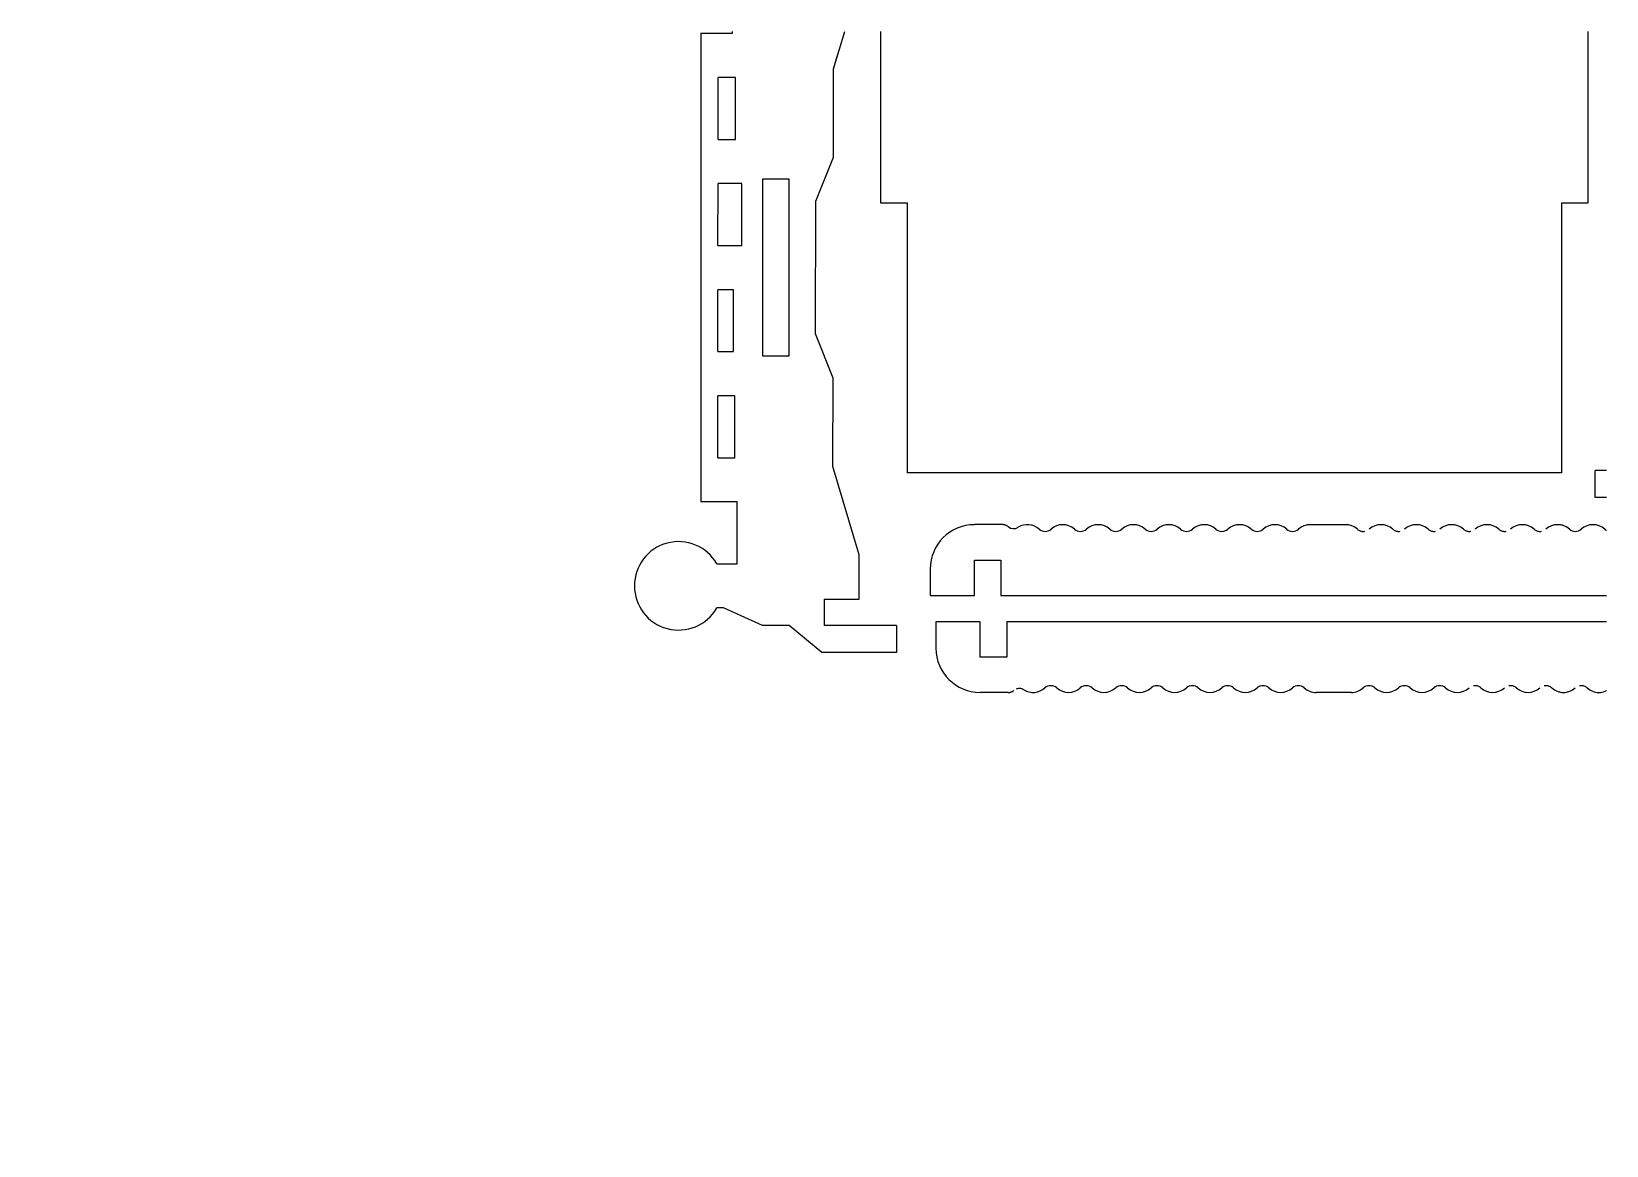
# Paper-space layout 'Layout1' of a CAD drawing. Extents: x 0 to 297, y 0 to 210.
# The model-space entities are those that its viewports show. They can reach past a viewport. Long polylines and large blocks are cut down to what shows.
import ezdxf

# ---------------------------------------------------------------- set-up
doc = ezdxf.new("R2010")
doc.units = 0
doc.header["$MEASUREMENT"] = 0
doc.linetypes.add('HIDDEN', pattern=[4.5, 1.5, -1.5, 1.5])
doc.layers.add('2', color=7, linetype='Continuous')
doc.layers.get('0').off()

msp = doc.modelspace()

# ---------------------------------------------------------------- linework, layer by layer
at = {"layer": '2', "color": 40, "linetype": 'Continuous'}
for p, q in [((165.17, 210.95), (165.17, 261.78)), ((288.5, 261.78), (288.5, 210.95)), ((132.21, 209.66), (132.21, 221.33)), ((151.26, 202.99), (156.29, 219.66)), ((160.17, 210.95), (165.17, 210.95)), ((160.17, 177.62), (160.17, 210.95)), ((288.5, 210.95), (293.5, 210.95)), ((293.5, 210.95), (293.5, 177.62)), ((126.19, 209.66), (126.19, 121.33)), ((126.19, 209.66), (132.21, 209.66)), ((151.23, 186.33), (151.26, 202.99)), ((129.47, 189.66), (129.48, 201.33)), ((132.78, 201.33), (129.48, 201.33)), ((132.78, 189.66), (132.78, 201.33)), ((129.47, 189.66), (132.78, 189.66)), ((147.88, 177.99), (151.23, 186.33)), ((129.45, 169.66), (129.46, 181.33)), ((133.92, 181.33), (129.46, 181.33)), ((133.92, 169.66), (133.92, 181.33)), ((137.85, 182.16), (137.85, 148.83)), ((142.85, 182.16), (137.85, 182.16)), ((142.85, 148.83), (142.85, 182.16)), ((147.83, 153), (147.88, 177.99)), ((165.17, 177.62), (160.17, 177.62)), ((165.17, 126.79), (165.17, 177.62)), ((288.5, 177.62), (288.5, 126.79)), ((293.5, 177.62), (288.5, 177.62)), ((129.45, 169.66), (133.92, 169.66)), ((129.43, 149.66), (129.44, 161.33)), ((132.35, 161.33), (129.44, 161.33)), ((132.35, 149.66), (132.35, 161.33)), ((151.14, 144.66), (147.83, 153)), ((129.43, 149.66), (132.35, 149.66)), ((137.85, 148.83), (142.85, 148.83)), ((151.11, 128), (151.14, 144.66)), ((129.41, 129.66), (129.42, 141.33)), ((132.64, 141.33), (129.42, 141.33)), ((132.64, 129.66), (132.64, 141.33)), ((129.41, 129.66), (132.64, 129.66)), ((156.08, 111.33), (151.11, 128)), ((288.5, 126.79), (165.17, 126.79)), ((308.44, 127.24), (294.86, 127.24)), ((294.86, 122.18), (294.86, 127.24)), ((308.94, 122.18), (294.86, 122.18)), ((133.06, 121.33), (126.19, 121.33)), ((133.06, 109.66), (133.06, 121.33)), ((183.09, 117.04), (177.8, 117.04)), ((241.14, 117.04), (247.8, 117.04)), ((156.06, 103), (156.08, 111.33)), ((177.8, 103.7), (177.8, 110.37)), ((177.8, 110.37), (182.8, 110.37)), ((182.8, 110.37), (182.8, 103.7)), ((129.24, 109.66), (133.06, 109.66)), ((169.47, 108.7), (169.47, 103.7)), ((137.85, 98), (130.49, 101.33)), ((149.52, 98), (149.52, 103)), ((149.52, 103), (156.06, 103)), ((169.47, 103.7), (177.8, 103.7)), ((182.8, 103.7), (306.13, 103.7)), ((178.89, 98.74), (170.56, 98.74)), ((170.56, 98.74), (170.56, 93.74)), ((178.89, 92.07), (178.89, 98.74)), ((183.89, 98.74), (183.89, 92.07)), ((307.22, 98.74), (183.89, 98.74)), ((142.85, 98), (137.85, 98)), ((149.02, 92.94), (142.85, 98)), ((163.1, 98), (149.52, 98)), ((163.1, 98), (163.1, 92.94)), ((163.1, 92.94), (149.02, 92.94)), ((183.89, 92.07), (178.89, 92.07)), ((184.18, 85.4), (178.89, 85.4)), ((248.89, 85.4), (242.22, 85.4))]:
    msp.add_line(p, q, dxfattribs=at)
at = {"layer": '2', "color": 40, "linetype": 'HIDDEN'}
msp.add_line((130.49, 101.33), (129.24, 101.33), dxfattribs=at)
at = {"layer": '2', "color": 40, "linetype": 'Continuous'}
for centre, radius, start, end in [((177.8, 108.7), 8.33, 90, 180), ((185.19, 117.96), 1.67, 231.0576, 301.5863), ((187.8, 113.7), 3.33, 48.1897, 121.5863), ((191.14, 117.43), 1.67, 228.1897, 311.8103), ((194.47, 113.7), 3.33, 48.1897, 131.8103), ((197.8, 117.43), 1.67, 228.1897, 311.8103), ((201.14, 113.7), 3.33, 48.1897, 131.8103), ((204.47, 117.43), 1.67, 228.1897, 311.8103), ((207.8, 113.7), 3.33, 48.1897, 131.8103), ((211.14, 117.43), 1.67, 228.1897, 311.8103), ((214.47, 113.7), 3.33, 48.1897, 131.8103), ((217.8, 117.43), 1.67, 228.1897, 311.8103), ((221.14, 113.7), 3.33, 48.1897, 131.8103), ((224.47, 117.43), 1.67, 228.1897, 311.8103), ((227.8, 113.7), 3.33, 48.1897, 131.8103), ((231.14, 117.43), 1.67, 228.1897, 311.8103), ((234.47, 113.7), 3.33, 48.1897, 131.8103), ((237.8, 117.43), 1.67, 228.1897, 311.8103), ((241.14, 113.7), 3.33, 90, 131.8103), ((247.8, 113.7), 3.33, 48.1897, 90), ((254.47, 113.7), 3.33, 48.1897, 131.8103), ((261.13, 113.7), 3.33, 48.1897, 131.8103), ((267.8, 113.7), 3.33, 48.1897, 131.8103), ((274.47, 113.7), 3.33, 48.1897, 131.8103), ((281.13, 113.7), 3.33, 48.1897, 131.8103), ((287.8, 113.7), 3.33, 48.1897, 131.8103), ((291.13, 117.43), 1.67, 228.1897, 311.8103), ((294.47, 113.7), 3.33, 48.1897, 131.8103), ((297.8, 117.43), 1.67, 228.1897, 311.8103), ((122.02, 105.5), 8.33, 30, 330), ((178.89, 93.74), 8.33, 180, 270), ((188.89, 88.74), 3.33, 238.4137, 311.8103), ((192.22, 85.01), 1.67, 48.1897, 131.8103), ((195.56, 88.74), 3.33, 228.1897, 311.8103), ((198.89, 85.01), 1.67, 48.1897, 131.8103), ((202.22, 88.74), 3.33, 228.1897, 311.8103), ((205.56, 85.01), 1.67, 48.1897, 131.8103), ((208.89, 88.74), 3.33, 228.1897, 311.8103), ((212.22, 85.01), 1.67, 48.1897, 131.8103), ((215.56, 88.74), 3.33, 228.1897, 311.8103), ((218.89, 85.01), 1.67, 48.1897, 131.8103), ((222.22, 88.74), 3.33, 228.1897, 311.8103), ((225.56, 85.01), 1.67, 48.1897, 131.8103), ((228.89, 88.74), 3.33, 228.1897, 311.8103), ((232.22, 85.01), 1.67, 48.1897, 131.8103), ((235.55, 88.74), 3.33, 228.1897, 311.8103), ((238.89, 85.01), 1.67, 48.1897, 131.8103), ((242.22, 88.74), 3.33, 228.1897, 270), ((248.89, 88.74), 3.33, 270, 311.8103), ((252.22, 85.01), 1.67, 48.1897, 131.8103), ((255.55, 88.74), 3.33, 228.1897, 311.8103), ((258.89, 85.01), 1.67, 48.1897, 131.8103), ((262.22, 88.74), 3.33, 228.1897, 311.8103), ((265.55, 85.01), 1.67, 48.1897, 131.8103), ((268.89, 88.74), 3.33, 228.1897, 311.8103), ((275.55, 88.74), 3.33, 228.1897, 311.8103), ((282.22, 88.74), 3.33, 228.1897, 311.8103), ((288.89, 88.74), 3.33, 228.1897, 311.8103), ((295.55, 88.74), 3.33, 228.1897, 311.8103)]:
    msp.add_arc(centre, radius, start, end, dxfattribs=at)
at = {"layer": '2', "color": 40, "linetype": 'HIDDEN'}
for centre, start, end in [((183.09, 115.37), 51.0576, 90), ((251.13, 117.43), 228.1897, 311.8103), ((257.8, 117.43), 228.1897, 311.8103), ((264.47, 117.43), 228.1897, 311.8103), ((271.13, 117.43), 228.1897, 311.8103), ((277.8, 117.43), 228.1897, 311.8103), ((284.47, 117.43), 228.1897, 311.8103), ((186.27, 84.48), 58.4137, 128.9424), ((272.22, 85.01), 48.1897, 131.8103), ((278.89, 85.01), 48.1897, 131.8103), ((285.55, 85.01), 48.1897, 131.8103), ((292.22, 85.01), 48.1897, 131.8103), ((298.89, 85.01), 48.1897, 131.8103), ((184.18, 87.07), 270, 308.9424)]:
    msp.add_arc(centre, 1.67, start, end, dxfattribs=at)

psp = doc.layouts.get("Layout1")

# ---------------------------------------------------------------- viewports
at = {"layer": '0', "color": 3, "linetype": 'Continuous'}
psp.add_viewport(center=(148.5, 105), size=(297, 210), view_center_point=(148.5, 105), view_height=210, dxfattribs=at)
psp.add_viewport(center=(146.3942, 105.25238), size=(285.7211, 200.91342), view_center_point=(146.3942, 105.25238), view_height=200.91342, status=3, dxfattribs=at)

doc.saveas('drawing.dxf')
